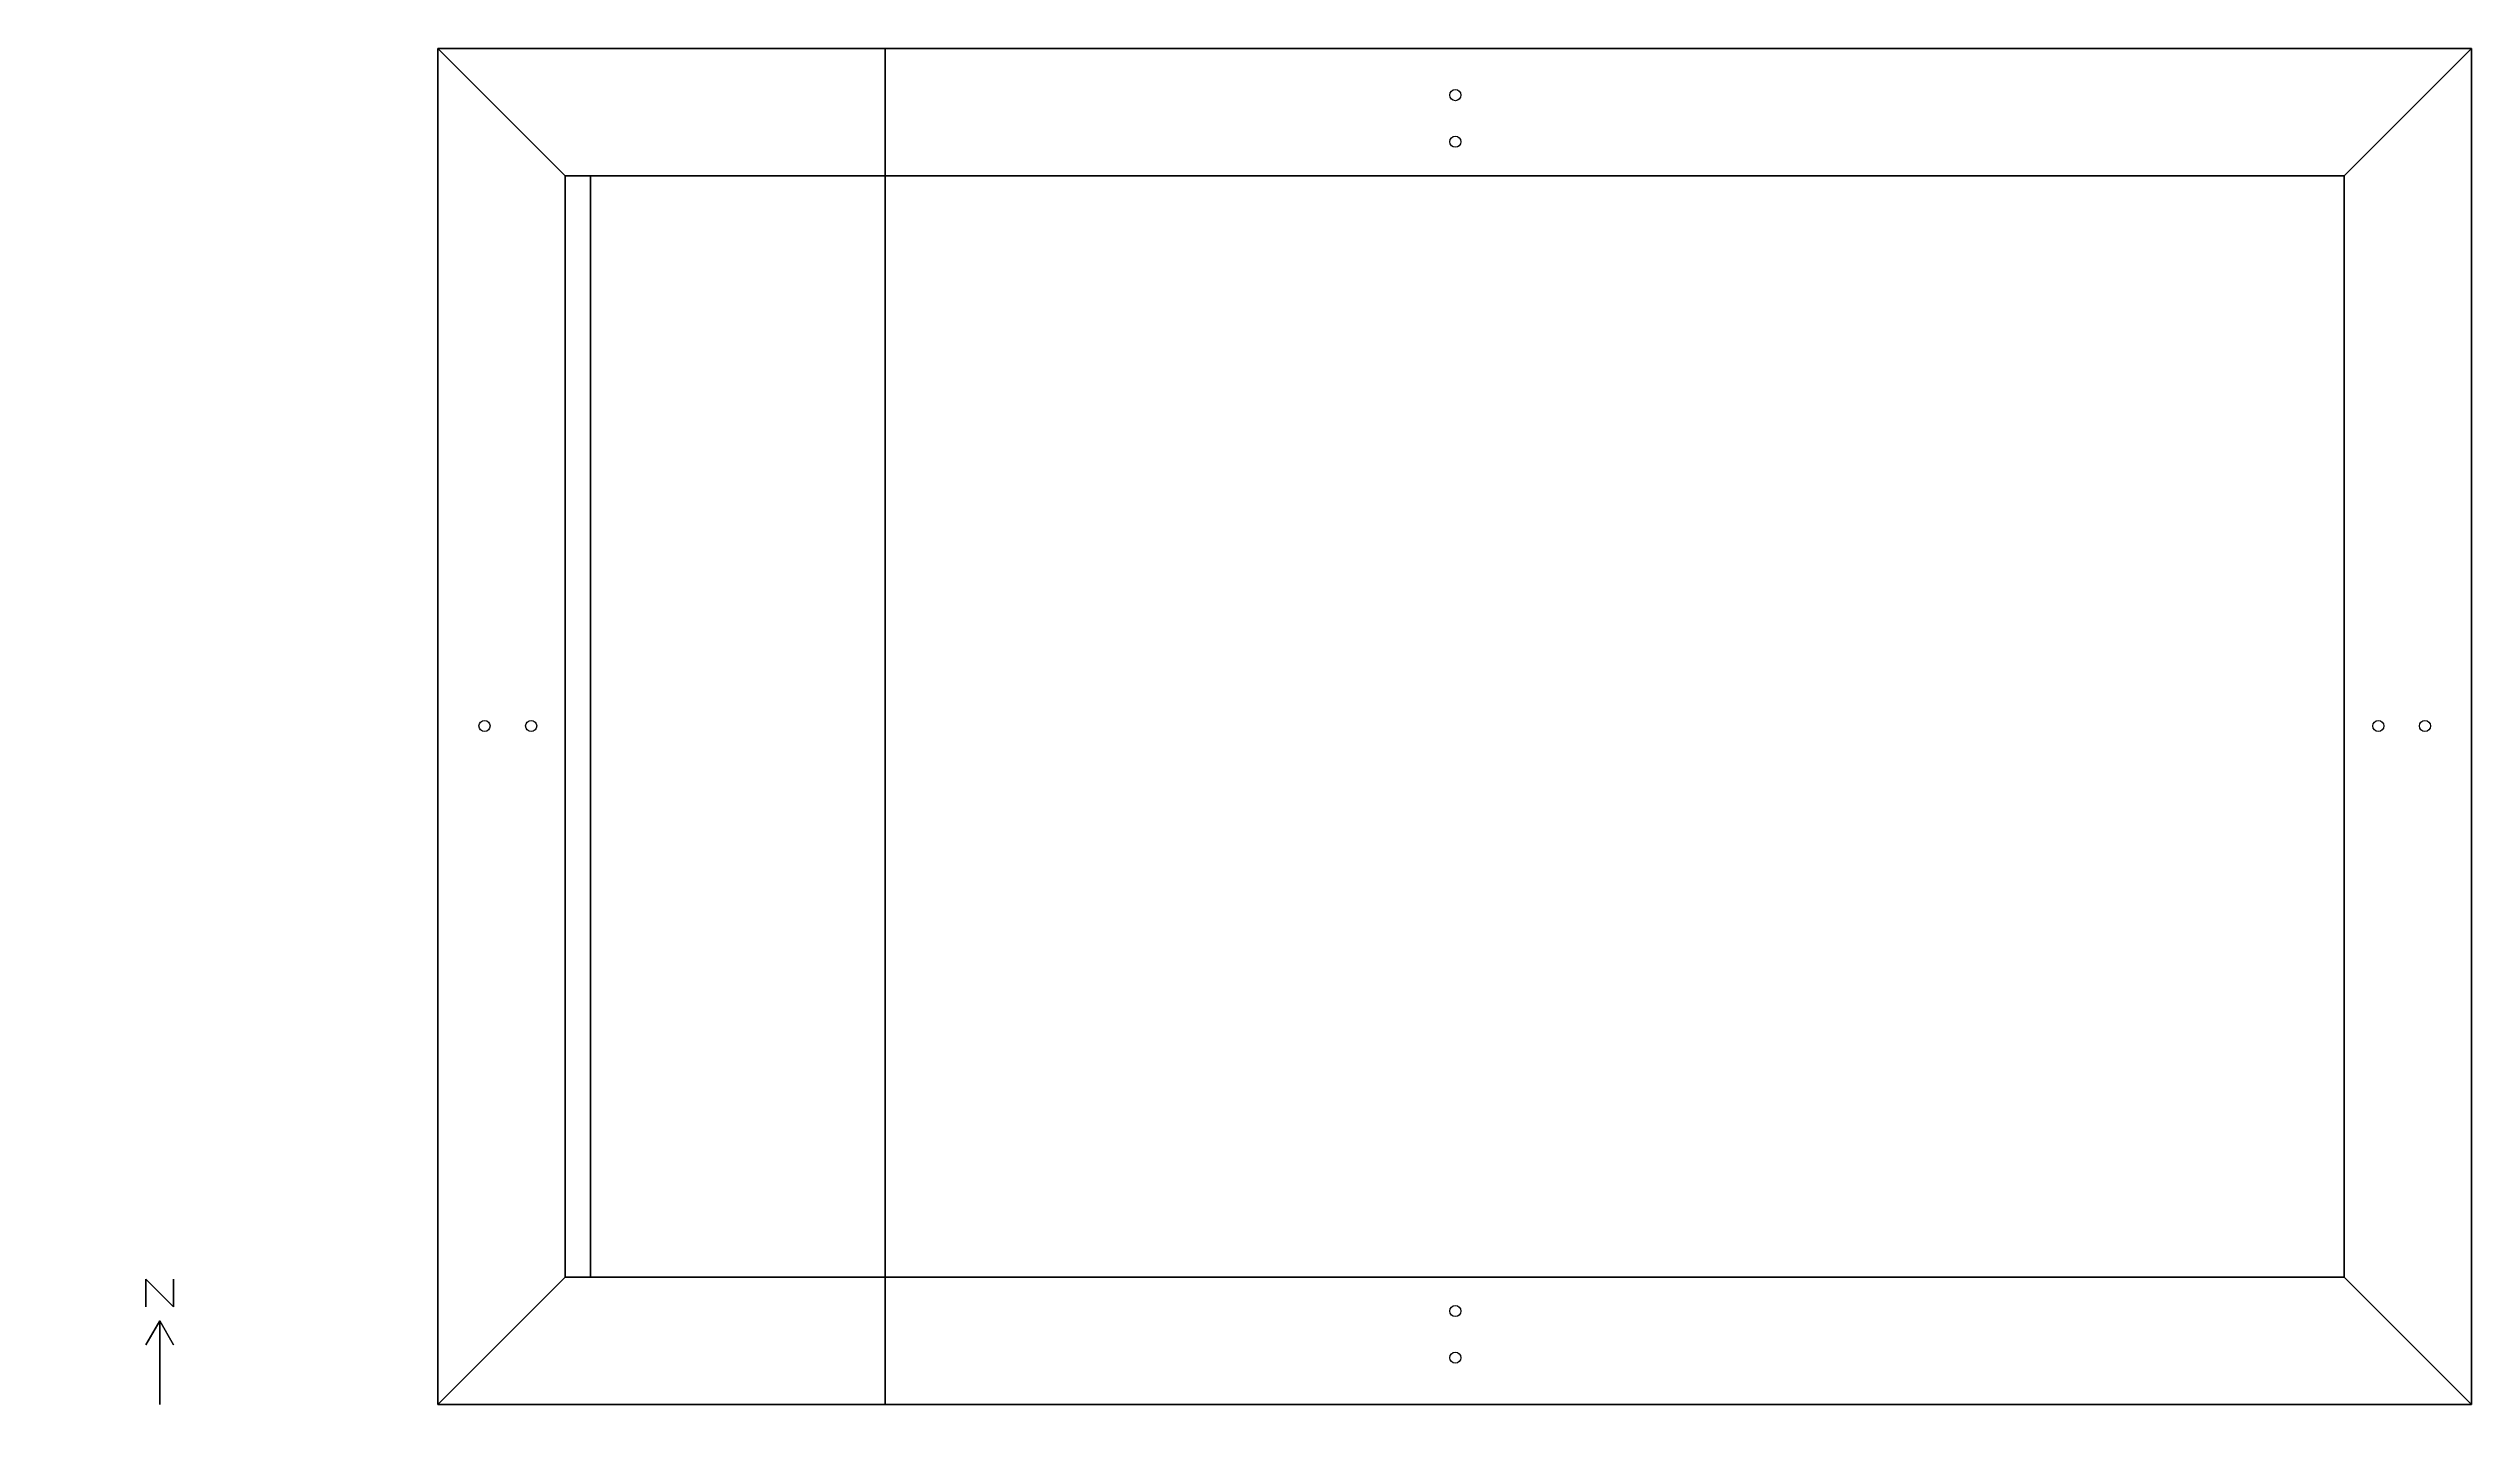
# Model space of a CAD drawing. Header units: metres. Extents: x -14 to 73.1, y -1.1 to 48.7.
import ezdxf

# ---------------------------------------------------------------- set-up
doc = ezdxf.new("R2010")
doc.units = ezdxf.units.M

msp = doc.modelspace()

# ---------------------------------------------------------------- linework, layer by layer
at = {"layer": '1', "color": 3}
for points in [[(-10.5, 4.5, 0.1), (-10.5, 4.5), (-10.5, 3.5), (-10.5, 3.5, 0.1)], [(-10.5, 4.5, 0.1), (-10.5, 4.5), (-9.5, 3.5), (-9.5, 3.5, 0.1)], [(-9.5, 4.5, 0.1), (-9.5, 4.5), (-9.5, 3.5), (-9.5, 3.5, 0.1)], [(-10, 3, 0.1), (-10, 3), (-10.5, 2.134), (-10.5, 2.134, 0.1)], [(-10, 3, 0.1), (-10, 3), (-10, 0), (-10, 0, 0.1)], [(-10, 3, 0.1), (-10, 3), (-9.5, 2.134), (-9.5, 2.134, 0.1)]]:
    msp.add_3dface(points, dxfattribs=at)
at = {"layer": 'BASEMENT', "color": 43}
for points in [[(73.1072, 48.7381), (73.1072, 48.7381, -2.439), (16.0794, 48.7381, -2.439), (16.0794, 48.7381)], [(16.0794, 48.7381), (16.0794, 48.7381, -2.439), (16.0794, 0, -2.439), (16.0794, 0)], [(73.1072, 0), (73.1072, 0, -2.439), (73.1072, 48.7381, -2.439), (73.1072, 48.7381)], [(16.0794, 0), (16.0794, 0, -2.439), (73.1072, 0, -2.439), (73.1072, 0)]]:
    msp.add_3dface(points, dxfattribs=at)
at = {"layer": 'BASEMENT', "color": 8}
msp.add_3dface([(73.1072, 48.7381, -2.439), (73.1072, 0, -2.439), (16.0794, 0, -2.439), (16.0794, 48.7381, -2.439)], dxfattribs=at)
at = {"layer": 'BASEMENT', "color": 15}
for points in [[(16.0794, 48.7381), (16.0794, 44.165), (68.534, 44.165), (73.1072, 48.7381)], [(68.534, 44.165), (68.534, 4.5732), (73.1072, 0), (73.1072, 48.7381)], [(16.0794, 44.165), (16.0794, 4.5732), (68.534, 4.5732), (68.534, 44.165)], [(16.0794, 4.5732), (16.0794, 0), (73.1072, 0), (68.534, 4.5732)]]:
    msp.add_3dface(points, dxfattribs=at)
at = {"layer": 'CORE_BOTTOM', "color": 43}
for points in [[(5.4876, 44.165, 2.744), (5.4876, 44.165), (5.4876, 4.5732), (5.4876, 4.5732, 2.744)], [(68.534, 44.165, 2.744), (68.534, 44.165), (5.4876, 44.165), (5.4876, 44.165, 2.744)], [(68.534, 4.5732, 2.744), (68.534, 4.5732), (68.534, 44.165), (68.534, 44.165, 2.744)], [(5.4876, 4.5732, 2.744), (5.4876, 4.5732), (68.534, 4.5732), (68.534, 4.5732, 2.744)]]:
    msp.add_3dface(points, dxfattribs=at)
at = {"layer": 'CORE_BOTTOM', "color": 8}
for points in [[(16.0782, 44.165), (16.0782, 4.5732), (5.4876, 4.5732), (5.4876, 44.165)], [(68.534, 44.165), (68.534, 4.5732), (16.0782, 4.5732), (16.0782, 44.165)]]:
    msp.add_3dface(points, dxfattribs=at)
at = {"layer": 'CORE_BOTTOM', "color": 15}
msp.add_3dface([(5.4876, 44.165, 2.744), (5.4876, 4.5732, 2.744), (68.534, 4.5732, 2.744), (68.534, 44.165, 2.744)], dxfattribs=at)
at = {"layer": 'CORE_MID', "color": 43}
for points in [[(5.4876, 44.165, 19.5123), (5.4876, 44.165, 16.7683), (5.4876, 4.5732, 16.7683), (5.4876, 4.5732, 19.5123)], [(68.534, 44.165, 19.5123), (68.534, 44.165, 16.7683), (5.4876, 44.165, 16.7683), (5.4876, 44.165, 19.5123)], [(68.534, 4.5732, 19.5123), (68.534, 4.5732, 16.7683), (68.534, 44.165, 16.7683), (68.534, 44.165, 19.5123)], [(5.4876, 4.5732, 19.5123), (5.4876, 4.5732, 16.7683), (68.534, 4.5732, 16.7683), (68.534, 4.5732, 19.5123)]]:
    msp.add_3dface(points, dxfattribs=at)
at = {"layer": 'CORE_MID', "color": 8}
msp.add_3dface([(68.534, 44.165, 16.7683), (68.534, 4.5732, 16.7683), (5.4876, 4.5732, 16.7683), (5.4876, 44.165, 16.7683)], dxfattribs=at)
at = {"layer": 'CORE_MID', "color": 15}
msp.add_3dface([(5.4876, 44.165, 19.5123), (5.4876, 4.5732, 19.5123), (68.534, 4.5732, 19.5123), (68.534, 44.165, 19.5123)], dxfattribs=at)
at = {"layer": 'CORE_TOP', "color": 43}
for points in [[(5.4876, 44.165, 36.2806), (5.4876, 44.165, 33.5366), (5.4876, 4.5732, 33.5366), (5.4876, 4.5732, 36.2806)], [(68.534, 44.165, 36.2806), (68.534, 44.165, 33.5366), (5.4876, 44.165, 33.5366), (5.4876, 44.165, 36.2806)], [(68.534, 4.5732, 36.2806), (68.534, 4.5732, 33.5366), (68.534, 44.165, 33.5366), (68.534, 44.165, 36.2806)], [(5.4876, 4.5732, 36.2806), (5.4876, 4.5732, 33.5366), (68.534, 4.5732, 33.5366), (68.534, 4.5732, 36.2806)]]:
    msp.add_3dface(points, dxfattribs=at)
at = {"layer": 'CORE_TOP', "color": 8}
msp.add_3dface([(68.534, 44.165, 33.5366), (68.534, 4.5732, 33.5366), (5.4876, 4.5732, 33.5366), (5.4876, 44.165, 33.5366)], dxfattribs=at)
at = {"layer": 'CORE_TOP', "color": 15}
msp.add_3dface([(5.4876, 44.165, 36.2806), (5.4876, 4.5732, 36.2806), (68.534, 4.5732, 36.2806), (68.534, 44.165, 36.2806)], dxfattribs=at)
at = {"layer": 'DATACENTER_BASEMENT_ZN_6', "color": 43}
for points in [[(16.0782, 48.7381), (16.0794, 48.7381, -2.439), (0, 48.7381, -2.439), (0, 48.7381)], [(0, 48.7381), (0, 48.7381, -2.439), (0, 0, -2.439), (0, 0)], [(16.0794, 0), (16.0794, 0, -2.439), (16.0794, 48.7381, -2.439), (16.0794, 48.7381)], [(0, 0), (0, 0, -2.439), (16.0794, 0, -2.439), (16.0794, 0)]]:
    msp.add_3dface(points, dxfattribs=at)
at = {"layer": 'DATACENTER_BASEMENT_ZN_6', "color": 8}
msp.add_3dface([(16.0794, 48.7381, -2.439), (16.0794, 0, -2.439), (0, 0, -2.439), (0, 48.7381, -2.439)], dxfattribs=at)
at = {"layer": 'DATACENTER_BASEMENT_ZN_6', "color": 15}
for points in [[(0, 48.7381), (0, 0), (4.5732, 4.5732), (4.5732, 44.165)], [(0, 48.7381), (4.5732, 44.165), (16.0782, 44.165), (16.0782, 48.7381)], [(4.5732, 44.165), (4.5732, 4.5732), (5.4876, 4.5732), (5.4876, 44.165)], [(5.4876, 44.165), (5.4876, 4.5732), (16.0794, 4.5732), (16.0794, 44.165)], [(4.5732, 4.5732), (0, 0), (16.0794, 0), (16.0794, 4.5732)]]:
    msp.add_3dface(points, dxfattribs=at)
at = {"layer": 'DATACENTER_BOT_ZN_6', "color": 43}
for points in [[(5.4876, 44.165, 2.744), (5.4876, 44.165), (4.5732, 44.165), (4.5732, 44.165, 2.744)], [(4.5732, 44.165, 2.744), (4.5732, 44.165), (4.5732, 4.5732), (4.5732, 4.5732, 2.744)], [(5.4876, 4.5732, 2.744), (5.4876, 4.5732), (5.4876, 44.165), (5.4876, 44.165, 2.744)], [(4.5732, 4.5732, 2.744), (4.5732, 4.5732), (5.4876, 4.5732), (5.4876, 4.5732, 2.744)]]:
    msp.add_3dface(points, dxfattribs=at)
at = {"layer": 'DATACENTER_BOT_ZN_6', "color": 8}
msp.add_3dface([(5.4876, 44.165), (5.4876, 4.5732), (4.5732, 4.5732), (4.5732, 44.165)], dxfattribs=at)
at = {"layer": 'DATACENTER_BOT_ZN_6', "color": 15}
msp.add_3dface([(4.5732, 44.165, 2.744), (4.5732, 4.5732, 2.744), (5.4876, 4.5732, 2.744), (5.4876, 44.165, 2.744)], dxfattribs=at)
at = {"layer": 'DATACENTER_MID_ZN_6', "color": 43}
for points in [[(4.5732, 44.165, 19.5123), (4.5732, 44.165, 16.7683), (4.5732, 4.5732, 16.7683), (4.5732, 4.5732, 19.5123)], [(5.4876, 44.165, 19.5123), (5.4876, 44.165, 16.7683), (4.5732, 44.165, 16.7683), (4.5732, 44.165, 19.5123)], [(5.4876, 4.5732, 19.5123), (5.4876, 4.5732, 16.7683), (5.4876, 44.165, 16.7683), (5.4876, 44.165, 19.5123)], [(4.5732, 4.5732, 19.5123), (4.5732, 4.5732, 16.7683), (5.4876, 4.5732, 16.7683), (5.4876, 4.5732, 19.5123)]]:
    msp.add_3dface(points, dxfattribs=at)
at = {"layer": 'DATACENTER_MID_ZN_6', "color": 8}
msp.add_3dface([(5.4876, 44.165, 16.7683), (5.4876, 4.5732, 16.7683), (4.5732, 4.5732, 16.7683), (4.5732, 44.165, 16.7683)], dxfattribs=at)
at = {"layer": 'DATACENTER_MID_ZN_6', "color": 15}
msp.add_3dface([(4.5732, 44.165, 19.5123), (4.5732, 4.5732, 19.5123), (5.4876, 4.5732, 19.5123), (5.4876, 44.165, 19.5123)], dxfattribs=at)
at = {"layer": 'DATACENTER_TOP_ZN_6', "color": 43}
for points in [[(4.5732, 44.165, 36.2806), (4.5732, 44.165, 33.5366), (4.5732, 4.5732, 33.5366), (4.5732, 4.5732, 36.2806)], [(5.4876, 44.165, 36.2806), (5.4876, 44.165, 33.5366), (4.5732, 44.165, 33.5366), (4.5732, 44.165, 36.2806)], [(5.4876, 4.5732, 36.2806), (5.4876, 4.5732, 33.5366), (5.4876, 44.165, 33.5366), (5.4876, 44.165, 36.2806)], [(4.5732, 4.5732, 36.2806), (4.5732, 4.5732, 33.5366), (5.4876, 4.5732, 33.5366), (5.4876, 4.5732, 36.2806)]]:
    msp.add_3dface(points, dxfattribs=at)
at = {"layer": 'DATACENTER_TOP_ZN_6', "color": 8}
msp.add_3dface([(5.4876, 44.165, 33.5366), (5.4876, 4.5732, 33.5366), (4.5732, 4.5732, 33.5366), (4.5732, 44.165, 33.5366)], dxfattribs=at)
at = {"layer": 'DATACENTER_TOP_ZN_6', "color": 15}
msp.add_3dface([(4.5732, 44.165, 36.2806), (4.5732, 4.5732, 36.2806), (5.4876, 4.5732, 36.2806), (5.4876, 44.165, 36.2806)], dxfattribs=at)
at = {"layer": 'GROUNDFLOOR_PLENUM', "color": 43}
for points in [[(73.1072, 48.7381, 3.9632), (73.1072, 48.7381, 2.744), (0, 48.7381, 2.744), (0, 48.7381, 3.9632)], [(0, 48.7381, 3.9632), (0, 48.7381, 2.744), (0, 0, 2.744), (0, 0, 3.9632)], [(73.1072, 0, 3.9632), (73.1072, 0, 2.744), (73.1072, 48.7381, 2.744), (73.1072, 48.7381, 3.9632)], [(0, 0, 3.9632), (0, 0, 2.744), (73.1072, 0, 2.744), (73.1072, 0, 3.9632)]]:
    msp.add_3dface(points, dxfattribs=at)
at = {"layer": 'GROUNDFLOOR_PLENUM', "color": 8}
for points in [[(73.1072, 48.7381, 2.744), (68.534, 44.165, 2.744), (4.5732, 44.165, 2.744), (0, 48.7381, 2.744)], [(4.5732, 44.165, 2.744), (4.5732, 4.5732, 2.744), (0, 0, 2.744), (0, 48.7381, 2.744)], [(73.1072, 48.7381, 2.744), (73.1072, 0, 2.744), (68.534, 4.5732, 2.744), (68.534, 44.165, 2.744)], [(5.4876, 44.165, 2.744), (5.4876, 4.5732, 2.744), (4.5732, 4.5732, 2.744), (4.5732, 44.165, 2.744)], [(68.534, 44.165, 2.744), (68.534, 4.5732, 2.744), (5.4876, 4.5732, 2.744), (5.4876, 44.165, 2.744)], [(68.534, 4.5732, 2.744), (73.1072, 0, 2.744), (0, 0, 2.744), (4.5732, 4.5732, 2.744)]]:
    msp.add_3dface(points, dxfattribs=at)
at = {"layer": 'GROUNDFLOOR_PLENUM', "color": 15}
msp.add_3dface([(0, 48.7381, 3.9632), (0, 0, 3.9632), (73.1072, 0, 3.9632), (73.1072, 48.7381, 3.9632)], dxfattribs=at)
at = {"layer": 'MIDFLOOR_PLENUM', "color": 43}
for points in [[(73.1072, 48.7381, 20.7315), (73.1072, 48.7381, 19.5123), (0, 48.7381, 19.5123), (0, 48.7381, 20.7315)], [(0, 48.7381, 20.7315), (0, 48.7381, 19.5123), (0, 0, 19.5123), (0, 0, 20.7315)], [(73.1072, 0, 20.7315), (73.1072, 0, 19.5123), (73.1072, 48.7381, 19.5123), (73.1072, 48.7381, 20.7315)], [(0, 0, 20.7315), (0, 0, 19.5123), (73.1072, 0, 19.5123), (73.1072, 0, 20.7315)]]:
    msp.add_3dface(points, dxfattribs=at)
at = {"layer": 'MIDFLOOR_PLENUM', "color": 8}
for points in [[(73.1072, 48.7381, 19.5123), (68.534, 44.165, 19.5123), (4.5732, 44.165, 19.5123), (0, 48.7381, 19.5123)], [(4.5732, 44.165, 19.5123), (4.5732, 4.5732, 19.5123), (0, 0, 19.5123), (0, 48.7381, 19.5123)], [(73.1072, 48.7381, 19.5123), (73.1072, 0, 19.5123), (68.534, 4.5732, 19.5123), (68.534, 44.165, 19.5123)], [(5.4876, 44.165, 19.5123), (5.4876, 4.5732, 19.5123), (4.5732, 4.5732, 19.5123), (4.5732, 44.165, 19.5123)], [(68.534, 44.165, 19.5123), (68.534, 4.5732, 19.5123), (5.4876, 4.5732, 19.5123), (5.4876, 44.165, 19.5123)], [(68.534, 4.5732, 19.5123), (73.1072, 0, 19.5123), (0, 0, 19.5123), (4.5732, 4.5732, 19.5123)]]:
    msp.add_3dface(points, dxfattribs=at)
at = {"layer": 'MIDFLOOR_PLENUM', "color": 15}
msp.add_3dface([(0, 48.7381, 20.7315), (0, 0, 20.7315), (73.1072, 0, 20.7315), (73.1072, 48.7381, 20.7315)], dxfattribs=at)
at = {"layer": 'PERIMETER_BOT_ZN_1', "color": 5}
msp.add_circle((36.576, 3.3528, 0.762), 0.2, dxfattribs=at)
at = {"layer": 'PERIMETER_BOT_ZN_1', "color": 10}
msp.add_circle((36.576, 1.6764, 0.762), 0.2, dxfattribs=at)
at = {"layer": 'PERIMETER_BOT_ZN_1', "color": 43}
for points in [[(4.5732, 4.5732, 2.744), (4.5732, 4.5732), (0, 0), (0, 0, 2.744)], [(5.4876, 4.5732, 2.744), (5.4876, 4.5732), (4.5732, 4.5732), (4.5732, 4.5732, 2.744)], [(68.534, 4.5732, 2.744), (68.534, 4.5732), (5.4876, 4.5732), (5.4876, 4.5732, 2.744)], [(73.1072, 0, 2.744), (73.1072, 0), (68.534, 4.5732), (68.534, 4.5732, 2.744)], [(0, 0, 2.744), (0, 0), (73.1072, 0), (73.1072, 0, 2.744)]]:
    msp.add_3dface(points, dxfattribs=at)
at = {"layer": 'PERIMETER_BOT_ZN_1', "color": 8}
for points in [[(16.0782, 4.5732), (16.0782, 0), (0, 0), (4.5732, 4.5732)], [(68.534, 4.5732), (73.1072, 0), (16.0782, 0), (16.0782, 4.5732)]]:
    msp.add_3dface(points, dxfattribs=at)
at = {"layer": 'PERIMETER_BOT_ZN_1', "color": 15}
msp.add_3dface([(4.5732, 4.5732, 2.744), (0, 0, 2.744), (73.1072, 0, 2.744), (68.534, 4.5732, 2.744)], dxfattribs=at)
at = {"layer": 'PERIMETER_BOT_ZN_1', "color": 143}
msp.add_3dface([(0, 0, 2.5), (0, 0, 0.9147), (73.107, 0, 0.9147), (73.107, 0, 2.5)], dxfattribs=at)
at = {"layer": 'PERIMETER_BOT_ZN_2', "color": 5}
msp.add_circle((69.7544, 24.384, 0.762), 0.2, dxfattribs=at)
at = {"layer": 'PERIMETER_BOT_ZN_2', "color": 10}
msp.add_circle((71.4308, 24.384, 0.762), 0.2, dxfattribs=at)
at = {"layer": 'PERIMETER_BOT_ZN_2', "color": 43}
for points in [[(73.1072, 48.7381, 2.744), (73.1072, 48.7381), (68.534, 44.165), (68.534, 44.165, 2.744)], [(73.1072, 0, 2.744), (73.1072, 0), (73.1072, 48.7381), (73.1072, 48.7381, 2.744)], [(68.534, 44.165, 2.744), (68.534, 44.165), (68.534, 4.5732), (68.534, 4.5732, 2.744)], [(68.534, 4.5732, 2.744), (68.534, 4.5732), (73.1072, 0), (73.1072, 0, 2.744)]]:
    msp.add_3dface(points, dxfattribs=at)
at = {"layer": 'PERIMETER_BOT_ZN_2', "color": 8}
msp.add_3dface([(73.1072, 48.7381), (73.1072, 0), (68.534, 4.5732), (68.534, 44.165)], dxfattribs=at)
at = {"layer": 'PERIMETER_BOT_ZN_2', "color": 15}
msp.add_3dface([(68.534, 44.165, 2.744), (68.534, 4.5732, 2.744), (73.1072, 0, 2.744), (73.1072, 48.7381, 2.744)], dxfattribs=at)
at = {"layer": 'PERIMETER_BOT_ZN_2', "color": 143}
msp.add_3dface([(73.1072, 0, 2.5), (73.1072, 0, 0.9147), (73.1072, 48.738, 0.9147), (73.1072, 48.738, 2.5)], dxfattribs=at)
at = {"layer": 'PERIMETER_BOT_ZN_3', "color": 10}
msp.add_circle((36.576, 47.0617, 0.762), 0.2, dxfattribs=at)
at = {"layer": 'PERIMETER_BOT_ZN_3', "color": 5}
msp.add_circle((36.576, 45.3847, 0.762), 0.2, dxfattribs=at)
at = {"layer": 'PERIMETER_BOT_ZN_3', "color": 43}
for points in [[(73.1072, 48.7381, 2.744), (73.1072, 48.7381), (0, 48.7381), (0, 48.7381, 2.744)], [(0, 48.7381, 2.744), (0, 48.7381), (4.5732, 44.165), (4.5732, 44.165, 2.744)], [(68.534, 44.165, 2.744), (68.534, 44.165), (73.1072, 48.7381), (73.1072, 48.7381, 2.744)], [(4.5732, 44.165, 2.744), (4.5732, 44.165), (5.4876, 44.165), (5.4876, 44.165, 2.744)], [(5.4876, 44.165, 2.744), (5.4876, 44.165), (68.534, 44.165), (68.534, 44.165, 2.744)]]:
    msp.add_3dface(points, dxfattribs=at)
at = {"layer": 'PERIMETER_BOT_ZN_3', "color": 143}
msp.add_3dface([(73.107, 48.7381, 2.5), (73.107, 48.7381, 0.9147), (0, 48.7381, 0.9147), (0, 48.7381, 2.5)], dxfattribs=at)
at = {"layer": 'PERIMETER_BOT_ZN_3', "color": 8}
for points in [[(16.0782, 48.7381), (16.0782, 44.165), (4.5732, 44.165), (0, 48.7381)], [(73.1072, 48.7381), (68.534, 44.165), (16.0782, 44.165), (16.0782, 48.7381)]]:
    msp.add_3dface(points, dxfattribs=at)
at = {"layer": 'PERIMETER_BOT_ZN_3', "color": 15}
msp.add_3dface([(0, 48.7381, 2.744), (4.5732, 44.165, 2.744), (68.534, 44.165, 2.744), (73.1072, 48.7381, 2.744)], dxfattribs=at)
at = {"layer": 'PERIMETER_BOT_ZN_4', "color": 10}
msp.add_circle((1.6764, 24.384, 0.762), 0.2, dxfattribs=at)
at = {"layer": 'PERIMETER_BOT_ZN_4', "color": 5}
msp.add_circle((3.3528, 24.384, 0.762), 0.2, dxfattribs=at)
at = {"layer": 'PERIMETER_BOT_ZN_4', "color": 43}
for points in [[(0, 48.7381, 2.744), (0, 48.7381), (0, 0), (0, 0, 2.744)], [(4.5732, 44.165, 2.744), (4.5732, 44.165), (0, 48.7381), (0, 48.7381, 2.744)], [(4.5732, 4.5732, 2.744), (4.5732, 4.5732), (4.5732, 44.165), (4.5732, 44.165, 2.744)], [(0, 0, 2.744), (0, 0), (4.5732, 4.5732), (4.5732, 4.5732, 2.744)]]:
    msp.add_3dface(points, dxfattribs=at)
at = {"layer": 'PERIMETER_BOT_ZN_4', "color": 8}
msp.add_3dface([(4.5732, 44.165), (4.5732, 4.5732), (0, 0), (0, 48.7381)], dxfattribs=at)
at = {"layer": 'PERIMETER_BOT_ZN_4', "color": 15}
msp.add_3dface([(0, 48.7381, 2.744), (0, 0, 2.744), (4.5732, 4.5732, 2.744), (4.5732, 44.165, 2.744)], dxfattribs=at)
at = {"layer": 'PERIMETER_BOT_ZN_4', "color": 143}
msp.add_3dface([(0, 48.738, 2.5), (0, 48.738, 0.9147), (0, 0, 0.9147), (0, 0, 2.5)], dxfattribs=at)
at = {"layer": 'PERIMETER_MID_ZN_1', "color": 5}
msp.add_circle((36.576, 3.3528, 17.526), 0.2, dxfattribs=at)
at = {"layer": 'PERIMETER_MID_ZN_1', "color": 10}
msp.add_circle((36.576, 1.6764, 17.526), 0.2, dxfattribs=at)
at = {"layer": 'PERIMETER_MID_ZN_1', "color": 43}
for points in [[(4.5732, 4.5732, 19.5123), (4.5732, 4.5732, 16.7683), (0, 0, 16.7683), (0, 0, 19.5123)], [(5.4876, 4.5732, 19.5123), (5.4876, 4.5732, 16.7683), (4.5732, 4.5732, 16.7683), (4.5732, 4.5732, 19.5123)], [(68.534, 4.5732, 19.5123), (68.534, 4.5732, 16.7683), (5.4876, 4.5732, 16.7683), (5.4876, 4.5732, 19.5123)], [(73.1072, 0, 19.5123), (73.1072, 0, 16.7683), (68.534, 4.5732, 16.7683), (68.534, 4.5732, 19.5123)], [(0, 0, 19.5123), (0, 0, 16.7683), (73.1072, 0, 16.7683), (73.1072, 0, 19.5123)]]:
    msp.add_3dface(points, dxfattribs=at)
at = {"layer": 'PERIMETER_MID_ZN_1', "color": 8}
msp.add_3dface([(68.534, 4.5732, 16.7683), (73.1072, 0, 16.7683), (0, 0, 16.7683), (4.5732, 4.5732, 16.7683)], dxfattribs=at)
at = {"layer": 'PERIMETER_MID_ZN_1', "color": 15}
msp.add_3dface([(4.5732, 4.5732, 19.5123), (0, 0, 19.5123), (73.1072, 0, 19.5123), (68.534, 4.5732, 19.5123)], dxfattribs=at)
at = {"layer": 'PERIMETER_MID_ZN_1', "color": 143}
msp.add_3dface([(0, 0, 19.2683), (0, 0, 17.683), (73.107, 0, 17.683), (73.107, 0, 19.2683)], dxfattribs=at)
at = {"layer": 'PERIMETER_MID_ZN_2', "color": 5}
msp.add_circle((69.7544, 24.384, 17.526), 0.2, dxfattribs=at)
at = {"layer": 'PERIMETER_MID_ZN_2', "color": 10}
msp.add_circle((71.4308, 24.384, 17.526), 0.2, dxfattribs=at)
at = {"layer": 'PERIMETER_MID_ZN_2', "color": 43}
for points in [[(73.1072, 48.7381, 19.5123), (73.1072, 48.7381, 16.7683), (68.534, 44.165, 16.7683), (68.534, 44.165, 19.5123)], [(73.1072, 0, 19.5123), (73.1072, 0, 16.7683), (73.1072, 48.7381, 16.7683), (73.1072, 48.7381, 19.5123)], [(68.534, 44.165, 19.5123), (68.534, 44.165, 16.7683), (68.534, 4.5732, 16.7683), (68.534, 4.5732, 19.5123)], [(68.534, 4.5732, 19.5123), (68.534, 4.5732, 16.7683), (73.1072, 0, 16.7683), (73.1072, 0, 19.5123)]]:
    msp.add_3dface(points, dxfattribs=at)
at = {"layer": 'PERIMETER_MID_ZN_2', "color": 8}
msp.add_3dface([(73.1072, 48.7381, 16.7683), (73.1072, 0, 16.7683), (68.534, 4.5732, 16.7683), (68.534, 44.165, 16.7683)], dxfattribs=at)
at = {"layer": 'PERIMETER_MID_ZN_2', "color": 15}
msp.add_3dface([(68.534, 44.165, 19.5123), (68.534, 4.5732, 19.5123), (73.1072, 0, 19.5123), (73.1072, 48.7381, 19.5123)], dxfattribs=at)
at = {"layer": 'PERIMETER_MID_ZN_2', "color": 143}
msp.add_3dface([(73.1072, 0, 19.2683), (73.1072, 0, 17.683), (73.1072, 48.738, 17.683), (73.1072, 48.738, 19.2683)], dxfattribs=at)
at = {"layer": 'PERIMETER_MID_ZN_3', "color": 10}
msp.add_circle((36.576, 47.0617, 17.526), 0.2, dxfattribs=at)
at = {"layer": 'PERIMETER_MID_ZN_3', "color": 5}
msp.add_circle((36.576, 45.3847, 17.526), 0.2, dxfattribs=at)
at = {"layer": 'PERIMETER_MID_ZN_3', "color": 43}
for points in [[(73.1072, 48.7381, 19.5123), (73.1072, 48.7381, 16.7683), (0, 48.7381, 16.7683), (0, 48.7381, 19.5123)], [(0, 48.7381, 19.5123), (0, 48.7381, 16.7683), (4.5732, 44.165, 16.7683), (4.5732, 44.165, 19.5123)], [(68.534, 44.165, 19.5123), (68.534, 44.165, 16.7683), (73.1072, 48.7381, 16.7683), (73.1072, 48.7381, 19.5123)], [(4.5732, 44.165, 19.5123), (4.5732, 44.165, 16.7683), (5.4876, 44.165, 16.7683), (5.4876, 44.165, 19.5123)], [(5.4876, 44.165, 19.5123), (5.4876, 44.165, 16.7683), (68.534, 44.165, 16.7683), (68.534, 44.165, 19.5123)]]:
    msp.add_3dface(points, dxfattribs=at)
at = {"layer": 'PERIMETER_MID_ZN_3', "color": 143}
msp.add_3dface([(73.107, 48.7381, 19.2683), (73.107, 48.7381, 17.683), (0, 48.7381, 17.683), (0, 48.7381, 19.2683)], dxfattribs=at)
at = {"layer": 'PERIMETER_MID_ZN_3', "color": 8}
msp.add_3dface([(73.1072, 48.7381, 16.7683), (68.534, 44.165, 16.7683), (4.5732, 44.165, 16.7683), (0, 48.7381, 16.7683)], dxfattribs=at)
at = {"layer": 'PERIMETER_MID_ZN_3', "color": 15}
msp.add_3dface([(0, 48.7381, 19.5123), (4.5732, 44.165, 19.5123), (68.534, 44.165, 19.5123), (73.1072, 48.7381, 19.5123)], dxfattribs=at)
at = {"layer": 'PERIMETER_MID_ZN_4', "color": 10}
msp.add_circle((1.6764, 24.384, 17.526), 0.2, dxfattribs=at)
at = {"layer": 'PERIMETER_MID_ZN_4', "color": 5}
msp.add_circle((3.3528, 24.384, 17.526), 0.2, dxfattribs=at)
at = {"layer": 'PERIMETER_MID_ZN_4', "color": 43}
for points in [[(0, 48.7381, 19.5123), (0, 48.7381, 16.7683), (0, 0, 16.7683), (0, 0, 19.5123)], [(4.5732, 44.165, 19.5123), (4.5732, 44.165, 16.7683), (0, 48.7381, 16.7683), (0, 48.7381, 19.5123)], [(4.5732, 4.5732, 19.5123), (4.5732, 4.5732, 16.7683), (4.5732, 44.165, 16.7683), (4.5732, 44.165, 19.5123)], [(0, 0, 19.5123), (0, 0, 16.7683), (4.5732, 4.5732, 16.7683), (4.5732, 4.5732, 19.5123)]]:
    msp.add_3dface(points, dxfattribs=at)
at = {"layer": 'PERIMETER_MID_ZN_4', "color": 8}
msp.add_3dface([(4.5732, 44.165, 16.7683), (4.5732, 4.5732, 16.7683), (0, 0, 16.7683), (0, 48.7381, 16.7683)], dxfattribs=at)
at = {"layer": 'PERIMETER_MID_ZN_4', "color": 15}
msp.add_3dface([(0, 48.7381, 19.5123), (0, 0, 19.5123), (4.5732, 4.5732, 19.5123), (4.5732, 44.165, 19.5123)], dxfattribs=at)
at = {"layer": 'PERIMETER_MID_ZN_4', "color": 143}
msp.add_3dface([(0, 48.738, 19.2683), (0, 48.738, 17.683), (0, 0, 17.683), (0, 0, 19.2683)], dxfattribs=at)
at = {"layer": 'PERIMETER_TOP_ZN_1', "color": 5}
msp.add_circle((36.576, 3.3528, 34.29), 0.2, dxfattribs=at)
at = {"layer": 'PERIMETER_TOP_ZN_1', "color": 10}
msp.add_circle((36.576, 1.6764, 34.29), 0.2, dxfattribs=at)
at = {"layer": 'PERIMETER_TOP_ZN_1', "color": 43}
for points in [[(4.5732, 4.5732, 36.2806), (4.5732, 4.5732, 33.5366), (0, 0, 33.5366), (0, 0, 36.2806)], [(5.4876, 4.5732, 36.2806), (5.4876, 4.5732, 33.5366), (4.5732, 4.5732, 33.5366), (4.5732, 4.5732, 36.2806)], [(68.534, 4.5732, 36.2806), (68.534, 4.5732, 33.5366), (5.4876, 4.5732, 33.5366), (5.4876, 4.5732, 36.2806)], [(73.1072, 0, 36.2806), (73.1072, 0, 33.5366), (68.534, 4.5732, 33.5366), (68.534, 4.5732, 36.2806)], [(0, 0, 36.2806), (0, 0, 33.5366), (73.1072, 0, 33.5366), (73.1072, 0, 36.2806)]]:
    msp.add_3dface(points, dxfattribs=at)
at = {"layer": 'PERIMETER_TOP_ZN_1', "color": 8}
msp.add_3dface([(68.534, 4.5732, 33.5366), (73.1072, 0, 33.5366), (0, 0, 33.5366), (4.5732, 4.5732, 33.5366)], dxfattribs=at)
at = {"layer": 'PERIMETER_TOP_ZN_1', "color": 15}
msp.add_3dface([(4.5732, 4.5732, 36.2806), (0, 0, 36.2806), (73.1072, 0, 36.2806), (68.534, 4.5732, 36.2806)], dxfattribs=at)
at = {"layer": 'PERIMETER_TOP_ZN_1', "color": 143}
msp.add_3dface([(0, 0, 36.0366), (0, 0, 34.4513), (73.107, 0, 34.4513), (73.107, 0, 36.0366)], dxfattribs=at)
at = {"layer": 'PERIMETER_TOP_ZN_2', "color": 5}
msp.add_circle((69.7544, 24.384, 34.29), 0.2, dxfattribs=at)
at = {"layer": 'PERIMETER_TOP_ZN_2', "color": 10}
msp.add_circle((71.4308, 24.384, 34.29), 0.2, dxfattribs=at)
at = {"layer": 'PERIMETER_TOP_ZN_2', "color": 43}
for points in [[(73.1072, 48.7381, 36.2806), (73.1072, 48.7381, 33.5366), (68.534, 44.165, 33.5366), (68.534, 44.165, 36.2806)], [(73.1072, 0, 36.2806), (73.1072, 0, 33.5366), (73.1072, 48.7381, 33.5366), (73.1072, 48.7381, 36.2806)], [(68.534, 44.165, 36.2806), (68.534, 44.165, 33.5366), (68.534, 4.5732, 33.5366), (68.534, 4.5732, 36.2806)], [(68.534, 4.5732, 36.2806), (68.534, 4.5732, 33.5366), (73.1072, 0, 33.5366), (73.1072, 0, 36.2806)]]:
    msp.add_3dface(points, dxfattribs=at)
at = {"layer": 'PERIMETER_TOP_ZN_2', "color": 8}
msp.add_3dface([(73.1072, 48.7381, 33.5366), (73.1072, 0, 33.5366), (68.534, 4.5732, 33.5366), (68.534, 44.165, 33.5366)], dxfattribs=at)
at = {"layer": 'PERIMETER_TOP_ZN_2', "color": 15}
msp.add_3dface([(68.534, 44.165, 36.2806), (68.534, 4.5732, 36.2806), (73.1072, 0, 36.2806), (73.1072, 48.7381, 36.2806)], dxfattribs=at)
at = {"layer": 'PERIMETER_TOP_ZN_2', "color": 143}
msp.add_3dface([(73.1072, 0, 36.0366), (73.1072, 0, 34.4513), (73.1072, 48.738, 34.4513), (73.1072, 48.738, 36.0366)], dxfattribs=at)
at = {"layer": 'PERIMETER_TOP_ZN_3', "color": 10}
msp.add_circle((36.576, 47.0617, 34.29), 0.2, dxfattribs=at)
at = {"layer": 'PERIMETER_TOP_ZN_3', "color": 5}
msp.add_circle((36.576, 45.3847, 34.29), 0.2, dxfattribs=at)
at = {"layer": 'PERIMETER_TOP_ZN_3', "color": 43}
for points in [[(73.1072, 48.7381, 36.2806), (73.1072, 48.7381, 33.5366), (0, 48.7381, 33.5366), (0, 48.7381, 36.2806)], [(0, 48.7381, 36.2806), (0, 48.7381, 33.5366), (4.5732, 44.165, 33.5366), (4.5732, 44.165, 36.2806)], [(68.534, 44.165, 36.2806), (68.534, 44.165, 33.5366), (73.1072, 48.7381, 33.5366), (73.1072, 48.7381, 36.2806)], [(4.5732, 44.165, 36.2806), (4.5732, 44.165, 33.5366), (5.4876, 44.165, 33.5366), (5.4876, 44.165, 36.2806)], [(5.4876, 44.165, 36.2806), (5.4876, 44.165, 33.5366), (68.534, 44.165, 33.5366), (68.534, 44.165, 36.2806)]]:
    msp.add_3dface(points, dxfattribs=at)
at = {"layer": 'PERIMETER_TOP_ZN_3', "color": 143}
msp.add_3dface([(73.107, 48.7381, 36.0366), (73.107, 48.7381, 34.4513), (0, 48.7381, 34.4513), (0, 48.7381, 36.0366)], dxfattribs=at)
at = {"layer": 'PERIMETER_TOP_ZN_3', "color": 8}
msp.add_3dface([(73.1072, 48.7381, 33.5366), (68.534, 44.165, 33.5366), (4.5732, 44.165, 33.5366), (0, 48.7381, 33.5366)], dxfattribs=at)
at = {"layer": 'PERIMETER_TOP_ZN_3', "color": 15}
msp.add_3dface([(0, 48.7381, 36.2806), (4.5732, 44.165, 36.2806), (68.534, 44.165, 36.2806), (73.1072, 48.7381, 36.2806)], dxfattribs=at)
at = {"layer": 'PERIMETER_TOP_ZN_4', "color": 10}
msp.add_circle((1.6764, 24.384, 34.29), 0.2, dxfattribs=at)
at = {"layer": 'PERIMETER_TOP_ZN_4', "color": 5}
msp.add_circle((3.3528, 24.384, 34.29), 0.2, dxfattribs=at)
at = {"layer": 'PERIMETER_TOP_ZN_4', "color": 43}
for points in [[(0, 48.7381, 36.2806), (0, 48.7381, 33.5366), (0, 0, 33.5366), (0, 0, 36.2806)], [(4.5732, 44.165, 36.2806), (4.5732, 44.165, 33.5366), (0, 48.7381, 33.5366), (0, 48.7381, 36.2806)], [(4.5732, 4.5732, 36.2806), (4.5732, 4.5732, 33.5366), (4.5732, 44.165, 33.5366), (4.5732, 44.165, 36.2806)], [(0, 0, 36.2806), (0, 0, 33.5366), (4.5732, 4.5732, 33.5366), (4.5732, 4.5732, 36.2806)]]:
    msp.add_3dface(points, dxfattribs=at)
at = {"layer": 'PERIMETER_TOP_ZN_4', "color": 8}
msp.add_3dface([(4.5732, 44.165, 33.5366), (4.5732, 4.5732, 33.5366), (0, 0, 33.5366), (0, 48.7381, 33.5366)], dxfattribs=at)
at = {"layer": 'PERIMETER_TOP_ZN_4', "color": 15}
msp.add_3dface([(0, 48.7381, 36.2806), (0, 0, 36.2806), (4.5732, 4.5732, 36.2806), (4.5732, 44.165, 36.2806)], dxfattribs=at)
at = {"layer": 'PERIMETER_TOP_ZN_4', "color": 143}
msp.add_3dface([(0, 48.738, 36.0366), (0, 48.738, 34.4513), (0, 0, 34.4513), (0, 0, 36.0366)], dxfattribs=at)
at = {"layer": 'TOPFLOOR_PLENUM', "color": 43}
for points in [[(0, 48.7381, 37.4998), (0, 48.7381, 36.2806), (0, 0, 36.2806), (0, 0, 37.4998)], [(73.1072, 48.7381, 37.4998), (73.1072, 48.7381, 36.2806), (0, 48.7381, 36.2806), (0, 48.7381, 37.4998)], [(73.1072, 0, 37.4998), (73.1072, 0, 36.2806), (73.1072, 48.7381, 36.2806), (73.1072, 48.7381, 37.4998)], [(0, 0, 37.4998), (0, 0, 36.2806), (73.1072, 0, 36.2806), (73.1072, 0, 37.4998)]]:
    msp.add_3dface(points, dxfattribs=at)
at = {"layer": 'TOPFLOOR_PLENUM', "color": 8}
for points in [[(73.1072, 48.7381, 36.2806), (68.534, 44.165, 36.2806), (4.5732, 44.165, 36.2806), (0, 48.7381, 36.2806)], [(4.5732, 44.165, 36.2806), (4.5732, 4.5732, 36.2806), (0, 0, 36.2806), (0, 48.7381, 36.2806)], [(73.1072, 48.7381, 36.2806), (73.1072, 0, 36.2806), (68.534, 4.5732, 36.2806), (68.534, 44.165, 36.2806)], [(5.4876, 44.165, 36.2806), (5.4876, 4.5732, 36.2806), (4.5732, 4.5732, 36.2806), (4.5732, 44.165, 36.2806)], [(68.534, 44.165, 36.2806), (68.534, 4.5732, 36.2806), (5.4876, 4.5732, 36.2806), (5.4876, 44.165, 36.2806)], [(68.534, 4.5732, 36.2806), (73.1072, 0, 36.2806), (0, 0, 36.2806), (4.5732, 4.5732, 36.2806)]]:
    msp.add_3dface(points, dxfattribs=at)
at = {"layer": 'TOPFLOOR_PLENUM', "color": 15}
msp.add_3dface([(0, 48.7381, 37.4998), (0, 0, 37.4998), (73.1072, 0, 37.4998), (73.1072, 48.7381, 37.4998)], dxfattribs=at)

doc.saveas('drawing.dxf')
